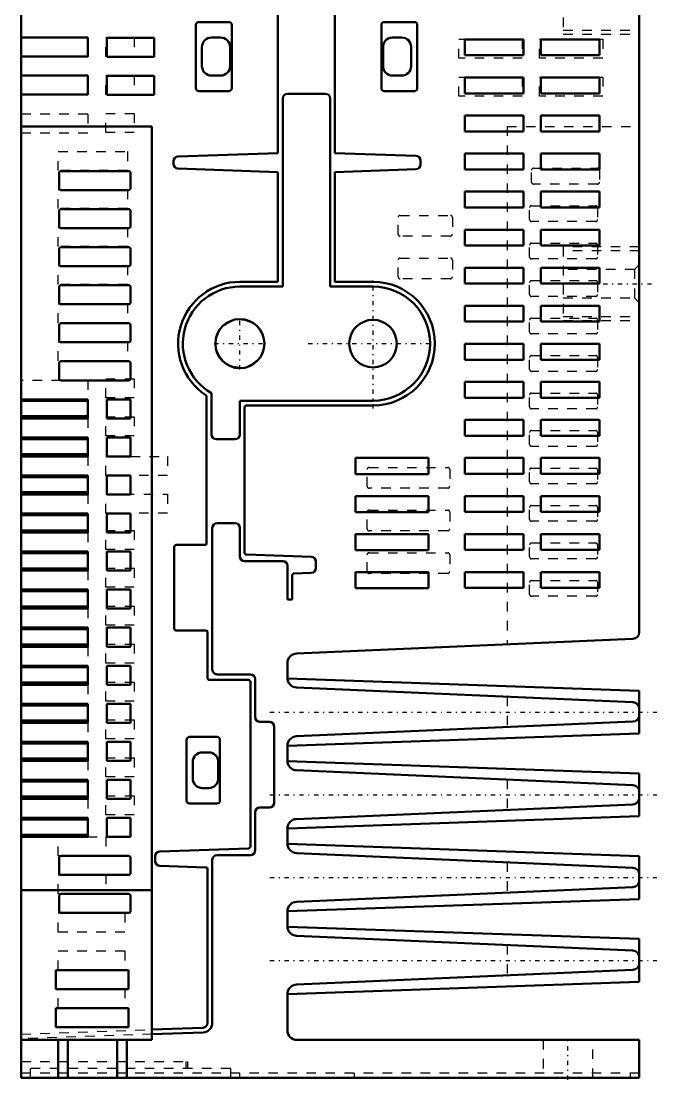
# Model space of a CAD drawing. Header units: millimetres. Extents: x 0 to 285, y 0 to 394.
# Drawn here: x 3.9 to 70.7, y 0 to 111.3 of the extents above; entities that cross this region are included whole.
import ezdxf

# ---------------------------------------------------------------- set-up
doc = ezdxf.new("R2010")
doc.units = ezdxf.units.MM
doc.linetypes.add('Center', pattern=[1.5, 0.45, -0.5, 0.05, -0.5])
doc.linetypes.add('Dashed', pattern=[2, 1, -1])
for name, color, linetype, lineweight in [('AM_4', 7, 'Continuous', 50), ('AM_6', 2, 'Continuous', 35), ('AM_7', 7, 'Center', 25), ('AM_9', 6, 'Dashed', 25)]:
    doc.layers.add(name, color=color, linetype=linetype, lineweight=lineweight)

# ---------------------------------------------------------------- blocks, each defined once
blk = doc.blocks.new('2_MCDLN35SF_5_in_MCDLN35SF_1100')
at = {"layer": 'AM_4'}
for p, q in [((3.87, 0.2), (3.87, 153.5)), ((68.87, 145.3), (68.87, 47.06)), ((30.87, 97.44), (30.87, 120.1)), ((36.87, 120.1), (36.87, 97.44)), ((22.24, 110.91), (22.24, 104.25)), ((25.71, 111.21), (22.54, 111.21)), ((26.01, 104.25), (26.01, 110.91)), ((41.75, 110.91), (41.75, 104.25)), ((45.22, 111.21), (42.05, 111.21)), ((45.52, 104.25), (45.52, 110.91)), ((10.87, 109.57), (3.87, 109.57)), ((10.87, 109.57), (10.87, 107.57)), ((12.87, 107.54), (12.87, 109.54)), ((12.87, 109.54), (17.87, 109.54)), ((17.87, 109.54), (17.87, 107.54)), ((24.84, 109.58), (23.88, 109.58)), ((43.88, 109.58), (42.92, 109.58)), ((50.53, 109.38), (50.53, 107.71)), ((56.7, 109.38), (50.53, 109.38)), ((56.7, 107.71), (56.7, 109.38)), ((58.53, 109.38), (58.53, 107.71)), ((64.7, 109.38), (58.53, 109.38)), ((64.7, 107.71), (64.7, 109.38)), ((22.88, 108.58), (22.88, 106.58)), ((25.84, 106.58), (25.84, 108.58)), ((41.92, 108.58), (41.92, 106.58)), ((44.88, 106.58), (44.88, 108.58)), ((10.87, 107.57), (3.87, 107.57)), ((17.87, 107.54), (12.87, 107.54)), ((50.53, 107.71), (56.7, 107.71)), ((58.53, 107.71), (64.7, 107.71)), ((10.87, 105.58), (3.87, 105.58)), ((10.87, 105.58), (10.87, 103.58)), ((12.87, 103.54), (12.87, 105.54)), ((12.87, 105.54), (17.87, 105.54)), ((17.87, 105.54), (17.87, 103.54)), ((23.88, 105.58), (24.84, 105.58)), ((42.92, 105.58), (43.88, 105.58)), ((50.53, 105.38), (50.53, 103.71)), ((56.7, 105.38), (50.53, 105.38)), ((56.7, 103.71), (56.7, 105.38)), ((58.53, 105.38), (58.53, 103.71)), ((64.7, 105.38), (58.53, 105.38)), ((64.7, 103.71), (64.7, 105.38)), ((10.87, 103.58), (3.87, 103.58)), ((17.87, 103.54), (12.87, 103.54)), ((22.54, 103.95), (25.71, 103.95)), ((31.87, 103.67), (35.87, 103.67)), ((42.05, 103.95), (45.22, 103.95)), ((50.53, 103.71), (56.7, 103.71)), ((58.53, 103.71), (64.7, 103.71)), ((31.37, 83.4), (31.37, 103.17)), ((36.37, 103.17), (36.37, 83.4)), ((50.53, 101.38), (50.53, 99.71)), ((56.7, 101.38), (50.53, 101.38)), ((56.7, 99.71), (56.7, 101.38)), ((58.53, 101.38), (58.53, 99.71)), ((64.7, 101.38), (58.53, 101.38)), ((64.7, 99.71), (64.7, 101.38)), ((17.61, 100.24), (3.87, 100.24)), ((17.61, 100.24), (17.61, 4.2)), ((50.53, 99.71), (56.7, 99.71)), ((58.53, 99.71), (64.7, 99.71)), ((20.35, 97.07), (30.87, 97.44)), ((36.87, 97.44), (45.38, 97.14)), ((50.53, 97.38), (50.53, 95.71)), ((56.7, 97.38), (50.53, 97.38)), ((56.7, 95.71), (56.7, 97.38)), ((58.53, 97.38), (58.53, 95.71)), ((64.7, 97.38), (58.53, 97.38)), ((64.7, 95.71), (64.7, 97.38)), ((19.87, 96.31), (19.87, 96.57)), ((30.87, 95.44), (20.35, 95.81)), ((45.38, 95.74), (36.87, 95.44)), ((45.87, 96.64), (45.87, 96.24)), ((7.87, 93.74), (7.87, 95.34)), ((8.07, 95.54), (15.17, 95.54)), ((15.37, 95.34), (15.37, 93.74)), ((30.87, 83.9), (30.87, 95.44)), ((36.87, 95.44), (36.87, 83.9)), ((50.53, 95.71), (56.7, 95.71)), ((58.53, 95.71), (64.7, 95.71)), ((15.17, 93.54), (8.07, 93.54)), ((50.53, 93.38), (50.53, 91.71)), ((56.7, 93.38), (50.53, 93.38)), ((56.7, 91.71), (56.7, 93.38)), ((58.53, 93.38), (58.53, 91.71)), ((64.7, 93.38), (58.53, 93.38)), ((64.7, 91.71), (64.7, 93.38)), ((7.87, 89.74), (7.87, 91.34)), ((8.07, 91.54), (15.17, 91.54)), ((15.37, 91.34), (15.37, 89.74)), ((50.53, 91.71), (56.7, 91.71)), ((58.53, 91.71), (64.7, 91.71)), ((15.17, 89.54), (8.07, 89.54)), ((50.53, 89.38), (50.53, 87.71)), ((56.7, 89.38), (50.53, 89.38)), ((56.7, 87.71), (56.7, 89.38)), ((58.53, 89.38), (58.53, 87.71)), ((64.7, 89.38), (58.53, 89.38)), ((64.7, 87.71), (64.7, 89.38)), ((7.87, 85.74), (7.87, 87.34)), ((8.07, 87.54), (15.17, 87.54)), ((15.37, 87.34), (15.37, 85.74)), ((50.53, 87.71), (56.7, 87.71)), ((58.53, 87.71), (64.7, 87.71)), ((15.17, 85.54), (8.07, 85.54)), ((50.53, 85.38), (50.53, 83.71)), ((56.7, 85.38), (50.53, 85.38)), ((56.7, 83.71), (56.7, 85.38)), ((58.53, 85.38), (58.53, 83.71)), ((64.7, 85.38), (58.53, 85.38)), ((64.7, 83.71), (64.7, 85.38)), ((8.07, 83.54), (15.17, 83.54)), ((26.87, 83.9), (30.87, 83.9)), ((36.87, 83.9), (40.87, 83.9)), ((50.53, 83.71), (56.7, 83.71)), ((58.53, 83.71), (64.7, 83.71)), ((7.87, 81.74), (7.87, 83.34)), ((15.37, 83.34), (15.37, 81.74)), ((26.87, 83.4), (31.37, 83.4)), ((36.37, 83.4), (40.87, 83.4)), ((15.17, 81.54), (8.07, 81.54)), ((50.53, 81.38), (50.53, 79.71)), ((56.7, 81.38), (50.53, 81.38)), ((56.7, 79.71), (56.7, 81.38)), ((58.53, 81.38), (58.53, 79.71)), ((64.7, 81.38), (58.53, 81.38)), ((64.7, 79.71), (64.7, 81.38)), ((7.87, 77.74), (7.87, 79.34)), ((8.07, 79.54), (15.17, 79.54)), ((15.37, 79.34), (15.37, 77.74)), ((50.53, 79.71), (56.7, 79.71)), ((58.53, 79.71), (64.7, 79.71)), ((15.17, 77.54), (8.07, 77.54)), ((50.53, 77.38), (50.53, 75.71)), ((56.7, 77.38), (50.53, 77.38)), ((56.7, 75.71), (56.7, 77.38)), ((58.53, 77.38), (58.53, 75.71)), ((64.7, 77.38), (58.53, 77.38)), ((64.7, 75.71), (64.7, 77.38)), ((50.53, 75.71), (56.7, 75.71)), ((58.53, 75.71), (64.7, 75.71)), ((7.87, 73.74), (7.87, 75.34)), ((8.07, 75.54), (15.17, 75.54)), ((15.37, 75.34), (15.37, 73.74)), ((15.17, 73.54), (8.07, 73.54)), ((50.53, 73.38), (50.53, 71.71)), ((56.7, 73.38), (50.53, 73.38)), ((56.7, 71.71), (56.7, 73.38)), ((58.53, 73.38), (58.53, 71.71)), ((64.7, 73.38), (58.53, 73.38)), ((64.7, 71.71), (64.7, 73.38)), ((3.87, 71.54), (10.87, 71.54)), ((10.87, 71.37), (3.87, 71.37)), ((10.87, 69.54), (10.87, 71.54)), ((12.87, 69.54), (12.87, 71.54)), ((12.87, 71.54), (15.37, 71.54)), ((15.37, 71.54), (15.37, 69.54)), ((23.37, 56.44), (23.37, 71.81)), ((23.87, 67.86), (23.87, 72.2)), ((26.87, 71.4), (26.87, 67.86)), ((40.87, 71.4), (26.87, 71.4)), ((50.53, 71.71), (56.7, 71.71)), ((58.53, 71.71), (64.7, 71.71)), ((27.37, 70.7), (27.37, 55.42)), ((40.87, 70.9), (27.57, 70.9)), ((10.87, 69.77), (3.87, 69.77)), ((10.87, 69.54), (3.87, 69.54)), ((15.37, 69.54), (12.87, 69.54)), ((50.53, 69.38), (50.53, 67.71)), ((56.7, 69.38), (50.53, 69.38)), ((56.7, 67.71), (56.7, 69.38)), ((58.53, 69.38), (58.53, 67.71)), ((64.7, 69.38), (58.53, 69.38)), ((64.7, 67.71), (64.7, 69.38)), ((3.87, 67.54), (10.87, 67.54)), ((10.87, 67.37), (3.87, 67.37)), ((10.87, 65.54), (10.87, 67.54)), ((12.87, 65.54), (12.87, 67.54)), ((12.87, 67.54), (15.37, 67.54)), ((15.37, 67.54), (15.37, 65.54)), ((26.37, 67.36), (24.37, 67.36)), ((50.53, 67.71), (56.7, 67.71)), ((58.53, 67.71), (64.7, 67.71)), ((10.87, 65.77), (3.87, 65.77)), ((10.87, 65.54), (3.87, 65.54)), ((15.37, 65.54), (12.87, 65.54)), ((39.02, 65.38), (39.02, 63.69)), ((46.71, 65.38), (39.02, 65.38)), ((46.71, 63.69), (46.71, 65.38)), ((50.53, 65.38), (50.53, 63.71)), ((56.7, 65.38), (50.53, 65.38)), ((56.7, 63.71), (56.7, 65.38)), ((58.53, 65.38), (58.53, 63.71)), ((64.7, 65.38), (58.53, 65.38)), ((64.7, 63.71), (64.7, 65.38)), ((3.87, 63.54), (10.87, 63.54)), ((10.87, 61.54), (10.87, 63.54)), ((12.87, 61.54), (12.87, 63.54)), ((12.87, 63.54), (15.37, 63.54)), ((15.37, 63.54), (15.37, 61.54)), ((39.02, 63.69), (46.71, 63.69)), ((50.53, 63.71), (56.7, 63.71)), ((58.53, 63.71), (64.7, 63.71)), ((10.87, 63.37), (3.87, 63.37)), ((10.87, 61.77), (3.87, 61.77)), ((10.87, 61.54), (3.87, 61.54)), ((15.37, 61.54), (12.87, 61.54)), ((39.02, 61.38), (39.02, 59.69)), ((46.71, 61.38), (39.02, 61.38)), ((46.71, 59.69), (46.71, 61.38)), ((50.53, 61.38), (50.53, 59.71)), ((56.7, 61.38), (50.53, 61.38)), ((56.7, 59.71), (56.7, 61.38)), ((58.53, 61.38), (58.53, 59.71)), ((64.7, 61.38), (58.53, 61.38)), ((64.7, 59.71), (64.7, 61.38)), ((3.87, 59.54), (10.87, 59.54)), ((10.87, 59.37), (3.87, 59.37)), ((10.87, 57.54), (10.87, 59.54)), ((12.87, 57.54), (12.87, 59.54)), ((12.87, 59.54), (15.37, 59.54)), ((15.37, 59.54), (15.37, 57.54)), ((39.02, 59.69), (46.71, 59.69)), ((50.53, 59.71), (56.7, 59.71)), ((58.53, 59.71), (64.7, 59.71)), ((23.97, 58.03), (23.97, 43.13)), ((26.37, 58.53), (24.47, 58.53)), ((26.87, 55.03), (26.87, 58.03)), ((10.87, 57.77), (3.87, 57.77)), ((10.87, 57.54), (3.87, 57.54)), ((15.37, 57.54), (12.87, 57.54)), ((39.02, 57.38), (39.02, 55.69)), ((46.71, 57.38), (39.02, 57.38)), ((46.71, 55.69), (46.71, 57.38)), ((50.53, 57.38), (50.53, 55.71)), ((56.7, 57.38), (50.53, 57.38)), ((56.7, 55.71), (56.7, 57.38)), ((58.53, 57.38), (58.53, 55.71)), ((64.7, 57.38), (58.53, 57.38)), ((64.7, 55.71), (64.7, 57.38)), ((19.97, 47.44), (19.97, 56.04)), ((20.17, 56.24), (23.17, 56.24)), ((39.02, 55.69), (46.71, 55.69)), ((50.53, 55.71), (56.7, 55.71)), ((58.53, 55.71), (64.7, 55.71)), ((3.87, 55.54), (10.87, 55.54)), ((10.87, 55.37), (3.87, 55.37)), ((10.87, 53.54), (10.87, 55.54)), ((12.87, 53.54), (12.87, 55.54)), ((12.87, 55.54), (15.37, 55.54)), ((15.37, 55.54), (15.37, 53.54)), ((27.56, 55.22), (34.38, 54.98)), ((10.87, 53.77), (3.87, 53.77)), ((10.87, 53.54), (3.87, 53.54)), ((15.37, 53.54), (12.87, 53.54)), ((31.37, 54.53), (27.37, 54.53)), ((31.87, 50.5), (31.87, 54.03)), ((34.87, 54.49), (34.87, 53.8)), ((32.37, 53.04), (32.37, 50.5)), ((34.38, 53.3), (32.56, 53.24)), ((39.02, 53.38), (39.02, 51.69)), ((46.71, 53.38), (39.02, 53.38)), ((46.71, 51.69), (46.71, 53.38)), ((50.53, 53.38), (50.53, 51.71)), ((56.7, 53.38), (50.53, 53.38)), ((56.7, 51.71), (56.7, 53.38)), ((58.53, 53.38), (58.53, 51.71)), ((64.7, 53.38), (58.53, 53.38)), ((64.7, 51.71), (64.7, 53.38)), ((3.87, 51.54), (10.87, 51.54)), ((10.87, 51.37), (3.87, 51.37)), ((10.87, 49.54), (10.87, 51.54)), ((12.87, 49.54), (12.87, 51.54)), ((12.87, 51.54), (15.37, 51.54)), ((15.37, 51.54), (15.37, 49.54)), ((39.02, 51.69), (46.71, 51.69)), ((50.53, 51.71), (56.7, 51.71)), ((58.53, 51.71), (64.7, 51.71)), ((32.37, 50.5), (31.87, 50.5)), ((10.87, 49.77), (3.87, 49.77)), ((10.87, 49.54), (3.87, 49.54)), ((15.37, 49.54), (12.87, 49.54)), ((3.87, 47.54), (10.87, 47.54)), ((10.87, 47.37), (3.87, 47.37)), ((10.87, 45.54), (10.87, 47.54)), ((12.87, 45.54), (12.87, 47.54)), ((12.87, 47.54), (15.37, 47.54)), ((15.37, 47.54), (15.37, 45.54)), ((23.27, 47.24), (20.17, 47.24)), ((23.47, 42.24), (23.47, 47.04)), ((10.87, 45.77), (3.87, 45.77)), ((32.82, 44.82), (68.2, 46.36)), ((10.87, 45.54), (3.87, 45.54)), ((15.37, 45.54), (12.87, 45.54)), ((3.87, 43.54), (10.87, 43.54)), ((10.87, 41.54), (10.87, 43.54)), ((12.87, 41.54), (12.87, 43.54)), ((12.87, 43.54), (15.37, 43.54)), ((15.37, 43.54), (15.37, 41.54)), ((31.87, 42.24), (31.87, 43.82)), ((10.87, 43.37), (3.87, 43.37)), ((24.47, 42.63), (27.97, 42.63)), ((10.87, 41.77), (3.87, 41.77)), ((10.87, 41.54), (3.87, 41.54)), ((15.37, 41.54), (12.87, 41.54)), ((27.77, 42.04), (23.67, 42.04)), ((27.97, 24.53), (27.97, 41.84)), ((28.47, 42.13), (28.47, 38.13)), ((68.87, 40.91), (31.87, 42.2)), ((68.2, 39.69), (32.82, 41.24)), ((68.87, 40.91), (68.87, 36.41)), ((3.87, 39.54), (10.87, 39.54)), ((10.87, 39.37), (3.87, 39.37)), ((10.87, 37.54), (10.87, 39.54)), ((12.87, 37.54), (12.87, 39.54)), ((12.87, 39.54), (15.37, 39.54)), ((15.37, 39.54), (15.37, 37.54)), ((10.87, 37.77), (3.87, 37.77)), ((10.87, 37.54), (3.87, 37.54)), ((15.37, 37.54), (12.87, 37.54)), ((28.97, 37.63), (29.97, 37.63)), ((30.47, 37.13), (30.47, 29.13)), ((32.82, 36.12), (68.2, 37.66)), ((21.27, 35.75), (21.27, 29.35)), ((24.47, 36.05), (21.57, 36.05)), ((24.77, 29.35), (24.77, 35.75)), ((31.87, 35.12), (68.87, 36.41)), ((3.87, 35.54), (10.87, 35.54)), ((10.87, 35.37), (3.87, 35.37)), ((10.87, 33.54), (10.87, 35.54)), ((12.87, 33.54), (12.87, 35.54)), ((12.87, 35.54), (15.37, 35.54)), ((15.37, 35.54), (15.37, 33.54)), ((31.87, 33.54), (31.87, 35.12)), ((10.87, 33.77), (3.87, 33.77)), ((10.87, 33.54), (3.87, 33.54)), ((15.37, 33.54), (12.87, 33.54)), ((21.91, 33.42), (21.91, 31.68)), ((23.6, 34.42), (22.91, 34.42)), ((24.6, 31.68), (24.6, 33.42)), ((68.87, 32.21), (31.87, 33.5)), ((68.2, 30.99), (32.82, 32.54)), ((3.87, 31.54), (10.87, 31.54)), ((10.87, 31.37), (3.87, 31.37)), ((10.87, 29.54), (10.87, 31.54)), ((12.87, 29.54), (12.87, 31.54)), ((12.87, 31.54), (15.37, 31.54)), ((15.37, 31.54), (15.37, 29.54)), ((68.87, 32.21), (68.87, 27.71)), ((22.91, 30.68), (23.6, 30.68)), ((10.87, 29.77), (3.87, 29.77)), ((10.87, 29.54), (3.87, 29.54)), ((15.37, 29.54), (12.87, 29.54)), ((21.57, 29.05), (24.47, 29.05)), ((32.82, 27.42), (68.2, 28.96)), ((28.47, 28.13), (28.47, 24.13)), ((29.97, 28.63), (28.97, 28.63)), ((3.87, 27.54), (10.87, 27.54)), ((10.87, 27.37), (3.87, 27.37)), ((10.87, 25.54), (10.87, 27.54)), ((12.87, 25.54), (12.87, 27.54)), ((12.87, 27.54), (15.37, 27.54)), ((15.37, 27.54), (15.37, 25.54)), ((31.87, 26.42), (68.87, 27.71)), ((10.87, 25.77), (3.87, 25.77)), ((31.87, 24.84), (31.87, 26.42)), ((10.87, 25.54), (3.87, 25.54)), ((15.37, 25.54), (12.87, 25.54)), ((68.87, 23.51), (31.87, 24.8)), ((8.07, 23.54), (15.17, 23.54)), ((17.97, 23), (17.97, 23.5)), ((18.45, 24), (27.77, 24.33)), ((27.97, 23.63), (24.47, 23.63)), ((68.2, 22.29), (32.82, 23.84)), ((68.87, 23.51), (68.87, 19.01)), ((7.87, 21.74), (7.87, 23.34)), ((15.37, 23.34), (15.37, 21.74)), ((23.27, 22.34), (18.45, 22.51)), ((23.97, 23.13), (23.97, 5.98)), ((15.17, 21.54), (8.07, 21.54)), ((23.47, 5.98), (23.47, 22.14)), ((32.82, 18.72), (68.2, 20.26)), ((17.61, 19.95), (3.87, 19.95)), ((7.87, 17.74), (7.87, 19.34)), ((8.07, 19.54), (15.17, 19.54)), ((15.37, 19.34), (15.37, 17.74)), ((31.87, 17.72), (68.87, 19.01)), ((15.17, 17.54), (8.07, 17.54)), ((31.87, 16.14), (31.87, 17.72)), ((68.87, 14.81), (31.87, 16.1)), ((68.2, 13.59), (32.82, 15.14)), ((68.87, 14.81), (68.87, 10.31)), ((7.51, 9.54), (7.51, 11.54)), ((7.51, 11.54), (15.17, 11.54)), ((15.17, 11.54), (15.17, 9.54)), ((32.82, 10.02), (68.2, 11.56)), ((31.87, 9.02), (68.87, 10.31)), ((15.17, 9.54), (7.51, 9.54)), ((31.87, 5.2), (31.87, 9.02)), ((7.51, 5.54), (7.51, 7.54)), ((7.51, 7.54), (15.17, 7.54)), ((15.17, 7.54), (15.17, 5.54)), ((15.17, 5.54), (7.51, 5.54)), ((17.61, 5.29), (22.98, 5.48)), ((23, 4.98), (17.61, 4.79)), ((17.61, 4.2), (3.87, 4.2)), ((7.77, 4.2), (7.77, 0.2)), ((8.77, 4.2), (8.77, 0.2)), ((13.97, 4.2), (13.97, 0.2)), ((14.97, 4.2), (14.97, 0.2)), ((68.87, 4.2), (32.87, 4.2)), ((68.87, 4.2), (68.87, 0.2)), ((68.87, 0.2), (3.87, 0.2))]:
    blk.add_line(p, q, dxfattribs=at)
for points in [[(7.87, 95.34), (7.87, 95.36), (7.87, 95.37), (7.87, 95.39), (7.88, 95.41), (7.88, 95.42), (7.89, 95.44), (7.9, 95.45), (7.91, 95.47), (7.92, 95.48), (7.94, 95.49), (7.95, 95.5), (7.97, 95.51), (7.98, 95.52), (8, 95.53), (8.01, 95.53), (8.03, 95.54), (8.05, 95.54), (8.07, 95.54)], [(15.17, 95.54), (15.18, 95.54), (15.2, 95.54), (15.22, 95.53), (15.23, 95.53), (15.25, 95.52), (15.27, 95.51), (15.28, 95.5), (15.29, 95.49), (15.31, 95.48), (15.32, 95.47), (15.33, 95.45), (15.34, 95.44), (15.35, 95.42), (15.35, 95.41), (15.36, 95.39), (15.36, 95.37), (15.37, 95.36), (15.37, 95.34)], [(8.07, 93.54), (8.05, 93.54), (8.03, 93.54), (8.01, 93.55), (8, 93.55), (7.98, 93.56), (7.97, 93.57), (7.95, 93.58), (7.94, 93.59), (7.92, 93.6), (7.91, 93.61), (7.9, 93.63), (7.89, 93.64), (7.88, 93.66), (7.88, 93.67), (7.87, 93.69), (7.87, 93.71), (7.87, 93.72), (7.87, 93.74)], [(15.37, 93.74), (15.37, 93.72), (15.36, 93.71), (15.36, 93.69), (15.35, 93.67), (15.35, 93.66), (15.34, 93.64), (15.33, 93.63), (15.32, 93.61), (15.31, 93.6), (15.29, 93.59), (15.28, 93.58), (15.27, 93.57), (15.25, 93.56), (15.23, 93.55), (15.22, 93.55), (15.2, 93.54), (15.18, 93.54), (15.17, 93.54)], [(7.87, 91.34), (7.87, 91.36), (7.87, 91.37), (7.87, 91.39), (7.88, 91.41), (7.88, 91.42), (7.89, 91.44), (7.9, 91.45), (7.91, 91.47), (7.92, 91.48), (7.94, 91.49), (7.95, 91.5), (7.97, 91.51), (7.98, 91.52), (8, 91.53), (8.01, 91.53), (8.03, 91.54), (8.05, 91.54), (8.07, 91.54)], [(15.17, 91.54), (15.18, 91.54), (15.2, 91.54), (15.22, 91.53), (15.23, 91.53), (15.25, 91.52), (15.27, 91.51), (15.28, 91.5), (15.29, 91.49), (15.31, 91.48), (15.32, 91.47), (15.33, 91.45), (15.34, 91.44), (15.35, 91.42), (15.35, 91.41), (15.36, 91.39), (15.36, 91.37), (15.37, 91.36), (15.37, 91.34)], [(8.07, 89.54), (8.05, 89.54), (8.03, 89.54), (8.01, 89.55), (8, 89.55), (7.98, 89.56), (7.97, 89.57), (7.95, 89.58), (7.94, 89.59), (7.92, 89.6), (7.91, 89.61), (7.9, 89.63), (7.89, 89.64), (7.88, 89.66), (7.88, 89.67), (7.87, 89.69), (7.87, 89.71), (7.87, 89.72), (7.87, 89.74)], [(15.37, 89.74), (15.37, 89.72), (15.36, 89.71), (15.36, 89.69), (15.35, 89.67), (15.35, 89.66), (15.34, 89.64), (15.33, 89.63), (15.32, 89.61), (15.31, 89.6), (15.29, 89.59), (15.28, 89.58), (15.27, 89.57), (15.25, 89.56), (15.23, 89.55), (15.22, 89.55), (15.2, 89.54), (15.18, 89.54), (15.17, 89.54)], [(7.87, 87.34), (7.87, 87.36), (7.87, 87.37), (7.87, 87.39), (7.88, 87.41), (7.88, 87.42), (7.89, 87.44), (7.9, 87.45), (7.91, 87.47), (7.92, 87.48), (7.94, 87.49), (7.95, 87.5), (7.97, 87.51), (7.98, 87.52), (8, 87.53), (8.01, 87.53), (8.03, 87.54), (8.05, 87.54), (8.07, 87.54)], [(15.17, 87.54), (15.18, 87.54), (15.2, 87.54), (15.22, 87.53), (15.23, 87.53), (15.25, 87.52), (15.27, 87.51), (15.28, 87.5), (15.29, 87.49), (15.31, 87.48), (15.32, 87.47), (15.33, 87.45), (15.34, 87.44), (15.35, 87.42), (15.35, 87.41), (15.36, 87.39), (15.36, 87.37), (15.37, 87.36), (15.37, 87.34)], [(8.07, 85.54), (8.05, 85.54), (8.03, 85.54), (8.01, 85.55), (8, 85.55), (7.98, 85.56), (7.97, 85.57), (7.95, 85.58), (7.94, 85.59), (7.92, 85.6), (7.91, 85.61), (7.9, 85.63), (7.89, 85.64), (7.88, 85.66), (7.88, 85.67), (7.87, 85.69), (7.87, 85.71), (7.87, 85.72), (7.87, 85.74)], [(15.37, 85.74), (15.37, 85.72), (15.36, 85.71), (15.36, 85.69), (15.35, 85.67), (15.35, 85.66), (15.34, 85.64), (15.33, 85.63), (15.32, 85.61), (15.31, 85.6), (15.29, 85.59), (15.28, 85.58), (15.27, 85.57), (15.25, 85.56), (15.23, 85.55), (15.22, 85.55), (15.2, 85.54), (15.18, 85.54), (15.17, 85.54)], [(7.87, 83.34), (7.87, 83.36), (7.87, 83.37), (7.87, 83.39), (7.88, 83.41), (7.88, 83.42), (7.89, 83.44), (7.9, 83.45), (7.91, 83.47), (7.92, 83.48), (7.94, 83.49), (7.95, 83.5), (7.97, 83.51), (7.98, 83.52), (8, 83.53), (8.01, 83.53), (8.03, 83.54), (8.05, 83.54), (8.07, 83.54)], [(15.17, 83.54), (15.18, 83.54), (15.2, 83.54), (15.22, 83.53), (15.23, 83.53), (15.25, 83.52), (15.27, 83.51), (15.28, 83.5), (15.29, 83.49), (15.31, 83.48), (15.32, 83.47), (15.33, 83.45), (15.34, 83.44), (15.35, 83.42), (15.35, 83.41), (15.36, 83.39), (15.36, 83.37), (15.37, 83.36), (15.37, 83.34)], [(8.07, 81.54), (8.05, 81.54), (8.03, 81.54), (8.01, 81.55), (8, 81.55), (7.98, 81.56), (7.97, 81.57), (7.95, 81.58), (7.94, 81.59), (7.92, 81.6), (7.91, 81.61), (7.9, 81.63), (7.89, 81.64), (7.88, 81.66), (7.88, 81.67), (7.87, 81.69), (7.87, 81.71), (7.87, 81.72), (7.87, 81.74)], [(15.37, 81.74), (15.37, 81.72), (15.36, 81.71), (15.36, 81.69), (15.35, 81.67), (15.35, 81.66), (15.34, 81.64), (15.33, 81.63), (15.32, 81.61), (15.31, 81.6), (15.29, 81.59), (15.28, 81.58), (15.27, 81.57), (15.25, 81.56), (15.23, 81.55), (15.22, 81.55), (15.2, 81.54), (15.18, 81.54), (15.17, 81.54)], [(7.87, 79.34), (7.87, 79.36), (7.87, 79.37), (7.87, 79.39), (7.88, 79.41), (7.88, 79.42), (7.89, 79.44), (7.9, 79.45), (7.91, 79.47), (7.92, 79.48), (7.94, 79.49), (7.95, 79.5), (7.97, 79.51), (7.98, 79.52), (8, 79.53), (8.01, 79.53), (8.03, 79.54), (8.05, 79.54), (8.07, 79.54)], [(15.17, 79.54), (15.18, 79.54), (15.2, 79.54), (15.22, 79.53), (15.23, 79.53), (15.25, 79.52), (15.27, 79.51), (15.28, 79.5), (15.29, 79.49), (15.31, 79.48), (15.32, 79.47), (15.33, 79.45), (15.34, 79.44), (15.35, 79.42), (15.35, 79.41), (15.36, 79.39), (15.36, 79.37), (15.37, 79.36), (15.37, 79.34)], [(8.07, 77.54), (8.05, 77.54), (8.03, 77.54), (8.01, 77.55), (8, 77.55), (7.98, 77.56), (7.97, 77.57), (7.95, 77.58), (7.94, 77.59), (7.92, 77.6), (7.91, 77.61), (7.9, 77.63), (7.89, 77.64), (7.88, 77.66), (7.88, 77.67), (7.87, 77.69), (7.87, 77.71), (7.87, 77.72), (7.87, 77.74)], [(15.37, 77.74), (15.37, 77.72), (15.36, 77.71), (15.36, 77.69), (15.35, 77.67), (15.35, 77.66), (15.34, 77.64), (15.33, 77.63), (15.32, 77.61), (15.31, 77.6), (15.29, 77.59), (15.28, 77.58), (15.27, 77.57), (15.25, 77.56), (15.23, 77.55), (15.22, 77.55), (15.2, 77.54), (15.18, 77.54), (15.17, 77.54)], [(7.87, 75.34), (7.87, 75.36), (7.87, 75.37), (7.87, 75.39), (7.88, 75.41), (7.88, 75.42), (7.89, 75.44), (7.9, 75.45), (7.91, 75.47), (7.92, 75.48), (7.94, 75.49), (7.95, 75.5), (7.97, 75.51), (7.98, 75.52), (8, 75.53), (8.01, 75.53), (8.03, 75.54), (8.05, 75.54), (8.07, 75.54)], [(15.17, 75.54), (15.18, 75.54), (15.2, 75.54), (15.22, 75.53), (15.23, 75.53), (15.25, 75.52), (15.27, 75.51), (15.28, 75.5), (15.29, 75.49), (15.31, 75.48), (15.32, 75.47), (15.33, 75.45), (15.34, 75.44), (15.35, 75.42), (15.35, 75.41), (15.36, 75.39), (15.36, 75.37), (15.37, 75.36), (15.37, 75.34)], [(8.07, 73.54), (8.05, 73.54), (8.03, 73.54), (8.01, 73.55), (8, 73.55), (7.98, 73.56), (7.97, 73.57), (7.95, 73.58), (7.94, 73.59), (7.92, 73.6), (7.91, 73.61), (7.9, 73.63), (7.89, 73.64), (7.88, 73.66), (7.88, 73.67), (7.87, 73.69), (7.87, 73.71), (7.87, 73.72), (7.87, 73.74)], [(15.37, 73.74), (15.37, 73.72), (15.36, 73.71), (15.36, 73.69), (15.35, 73.67), (15.35, 73.66), (15.34, 73.64), (15.33, 73.63), (15.32, 73.61), (15.31, 73.6), (15.29, 73.59), (15.28, 73.58), (15.27, 73.57), (15.25, 73.56), (15.23, 73.55), (15.22, 73.55), (15.2, 73.54), (15.18, 73.54), (15.17, 73.54)], [(7.87, 23.34), (7.87, 23.36), (7.87, 23.37), (7.87, 23.39), (7.88, 23.41), (7.88, 23.42), (7.89, 23.44), (7.9, 23.45), (7.91, 23.47), (7.92, 23.48), (7.94, 23.49), (7.95, 23.5), (7.97, 23.51), (7.98, 23.52), (8, 23.53), (8.01, 23.53), (8.03, 23.54), (8.05, 23.54), (8.07, 23.54)], [(15.17, 23.54), (15.18, 23.54), (15.2, 23.54), (15.22, 23.53), (15.23, 23.53), (15.25, 23.52), (15.27, 23.51), (15.28, 23.5), (15.29, 23.49), (15.31, 23.48), (15.32, 23.47), (15.33, 23.45), (15.34, 23.44), (15.35, 23.42), (15.35, 23.41), (15.36, 23.39), (15.36, 23.37), (15.37, 23.36), (15.37, 23.34)], [(8.07, 21.54), (8.05, 21.54), (8.03, 21.54), (8.01, 21.55), (8, 21.55), (7.98, 21.56), (7.97, 21.57), (7.95, 21.58), (7.94, 21.59), (7.92, 21.6), (7.91, 21.61), (7.9, 21.63), (7.89, 21.64), (7.88, 21.66), (7.88, 21.67), (7.87, 21.69), (7.87, 21.71), (7.87, 21.72), (7.87, 21.74)], [(15.37, 21.74), (15.37, 21.72), (15.36, 21.71), (15.36, 21.69), (15.35, 21.67), (15.35, 21.66), (15.34, 21.64), (15.33, 21.63), (15.32, 21.61), (15.31, 21.6), (15.29, 21.59), (15.28, 21.58), (15.27, 21.57), (15.25, 21.56), (15.23, 21.55), (15.22, 21.55), (15.2, 21.54), (15.18, 21.54), (15.17, 21.54)]]:
    blk.add_lwpolyline(points, dxfattribs=at)
for centre, radius in [((26.87, 77.4), 2.58), ((40.87, 77.4), 2.5)]:
    blk.add_circle(centre, radius, dxfattribs=at)
for centre, radius, start, end in [((22.54, 110.91), 0.3, 90, 180), ((25.71, 110.91), 0.3, 0, 90), ((42.05, 110.91), 0.3, 90, 180), ((45.22, 110.91), 0.3, 0, 90), ((23.88, 108.58), 1, 90, 180), ((24.84, 108.58), 1, 0, 90), ((42.92, 108.58), 1, 90, 180), ((43.88, 108.58), 1, 0, 90), ((23.88, 106.58), 1, 180, 270), ((24.84, 106.58), 1, 270, 0), ((42.92, 106.58), 1, 180, 270), ((43.88, 106.58), 1, 270, 0), ((22.54, 104.25), 0.3, 180, 270), ((25.71, 104.25), 0.3, 270, 0), ((31.87, 103.17), 0.5, 90, 180), ((35.87, 103.17), 0.5, 0, 90), ((42.05, 104.25), 0.3, 180, 270), ((45.22, 104.25), 0.3, 270, 0), ((20.37, 96.57), 0.5, 92, 180), ((45.37, 96.64), 0.5, 0, 88), ((20.37, 96.31), 0.5, 180, 268), ((45.37, 96.24), 0.5, 272, 0), ((26.87, 77.4), 6.5, 90, 236.4793), ((40.87, 77.4), 6.5, 270, 90), ((26.87, 77.4), 6, 90, 240), ((40.87, 77.4), 6, 270, 90), ((23.17, 71.81), 0.2, 0, 56.4793), ((27.57, 70.7), 0.2, 90, 180), ((24.37, 67.86), 0.5, 180, 270), ((26.37, 67.86), 0.5, 270, 0), ((24.47, 58.03), 0.5, 90, 180), ((26.37, 58.03), 0.5, 0, 90), ((20.17, 56.04), 0.2, 90, 180), ((23.17, 56.44), 0.2, 270, 0), ((27.37, 55.03), 0.5, 180, 270), ((27.57, 55.42), 0.2, 180, 268), ((34.37, 54.49), 0.5, 0, 88), ((31.37, 54.03), 0.5, 0, 90), ((34.37, 53.8), 0.5, 272, 0), ((32.57, 53.04), 0.2, 92, 180), ((20.17, 47.44), 0.2, 180, 270), ((23.27, 47.04), 0.2, 0, 90), ((68.17, 47.06), 0.7, 272.5, 0), ((32.87, 43.82), 1, 92.5, 180), ((24.47, 43.13), 0.5, 180, 270), ((27.97, 42.13), 0.5, 0, 90), ((23.67, 42.24), 0.2, 180, 270), ((27.77, 41.84), 0.2, 0, 90), ((32.87, 42.24), 1, 180, 267.5), ((68.17, 38.99), 0.7, 0, 87.5), ((28.97, 38.13), 0.5, 180, 270), ((68.17, 38.36), 0.7, 272.5, 0), ((29.97, 37.13), 0.5, 0, 90), ((21.57, 35.75), 0.3, 90, 180), ((24.47, 35.75), 0.3, 0, 90), ((32.87, 35.12), 1, 92.5, 180), ((22.91, 33.42), 1, 90, 180), ((23.6, 33.42), 1, 0, 90), ((32.87, 33.54), 1, 180, 267.5), ((22.91, 31.68), 1, 180, 270), ((23.6, 31.68), 1, 270, 0), ((68.17, 30.29), 0.7, 0, 87.5), ((21.57, 29.35), 0.3, 180, 270), ((24.47, 29.35), 0.3, 270, 0), ((29.97, 29.13), 0.5, 270, 0), ((68.17, 29.66), 0.7, 272.5, 0), ((28.97, 28.13), 0.5, 90, 180), ((32.87, 26.42), 1, 92.5, 180), ((27.77, 24.53), 0.2, 270, 0.0001), ((32.87, 24.84), 1, 180, 267.5), ((18.47, 23.5), 0.5, 92, 180), ((24.47, 23.13), 0.5, 90, 180), ((27.97, 24.13), 0.5, 270, 0), ((18.47, 23), 0.5, 180, 268), ((23.27, 22.14), 0.2, 0, 88), ((68.17, 21.59), 0.7, 0, 87.5), ((68.17, 20.96), 0.7, 272.5, 0), ((8.07, 19.34), 0.2, 90, 180), ((15.17, 19.34), 0.2, 0.0001, 90), ((32.87, 17.72), 1, 92.5, 180), ((8.07, 17.74), 0.2, 180, 270), ((15.17, 17.74), 0.2, 270, 0), ((32.87, 16.14), 1, 180, 267.5), ((68.17, 12.89), 0.7, 0, 87.5), ((68.17, 12.26), 0.7, 272.5, 0), ((32.87, 9.02), 1, 92.5, 180), ((22.97, 5.98), 0.5, 272, 0), ((22.97, 5.98), 1, 272, 0), ((32.87, 5.2), 1, 180, 270)]:
    blk.add_arc(centre, radius, start, end, dxfattribs=at)
at = {"layer": 'AM_7'}
for p, q in [((40.87, 70.58), (40.87, 84.22)), ((60.42, 83.7), (70.32, 83.7)), ((26.87, 74.69), (26.87, 80.11)), ((24.16, 77.4), (29.58, 77.4)), ((34.04, 77.4), (47.69, 77.4)), ((30.02, 38.66), (70.72, 38.66)), ((30.02, 29.96), (70.72, 29.96)), ((30.02, 21.26), (70.72, 21.26)), ((30.02, 12.56), (70.72, 12.56)), ((61.37, 0), (61.37, 4.4))]:
    blk.add_line(p, q, dxfattribs=at)
at = {"layer": 'AM_9'}
for p, q in [((60.87, 117.67), (60.87, 109.94)), ((60.87, 110.35), (68.87, 110.35)), ((10.87, 109.54), (3.87, 109.54)), ((12.76, 107.57), (12.76, 109.57)), ((12.76, 109.57), (15.76, 109.57)), ((15.76, 109.57), (15.76, 107.57)), ((49.89, 107.4), (49.89, 109.4)), ((49.89, 109.4), (56.56, 109.4)), ((56.56, 109.4), (56.56, 107.4)), ((58.36, 109.4), (65.03, 109.4)), ((58.36, 107.4), (58.36, 109.4)), ((60.87, 109.94), (68.87, 109.94)), ((65.03, 109.4), (65.03, 107.4)), ((10.87, 107.54), (3.87, 107.54)), ((10.87, 107.57), (10.87, 107.54)), ((15.76, 107.57), (12.76, 107.57)), ((56.56, 107.4), (49.89, 107.4)), ((65.03, 107.4), (58.36, 107.4)), ((10.87, 105.54), (3.87, 105.54)), ((12.76, 103.58), (12.76, 105.58)), ((12.76, 105.58), (15.76, 105.58)), ((15.76, 105.58), (15.76, 103.58)), ((49.89, 103.42), (49.89, 105.42)), ((49.89, 105.42), (56.56, 105.42)), ((56.56, 105.42), (56.56, 103.42)), ((58.36, 105.42), (65.03, 105.42)), ((58.36, 103.42), (58.36, 105.42)), ((65.03, 105.42), (65.03, 103.42)), ((10.87, 103.54), (3.87, 103.54)), ((10.87, 103.58), (10.87, 103.54)), ((15.76, 103.58), (12.76, 103.58)), ((56.56, 103.42), (49.89, 103.42)), ((65.03, 103.42), (58.36, 103.42)), ((10.87, 101.54), (3.87, 101.54)), ((10.87, 101.54), (10.87, 99.54)), ((12.76, 99.6), (12.76, 101.6)), ((12.76, 101.6), (15.76, 101.6)), ((15.76, 101.6), (15.76, 99.6)), ((54.96, 100.24), (68.87, 100.24)), ((54.96, 100.24), (54.96, 45.78)), ((10.87, 99.54), (3.87, 99.54)), ((15.76, 99.6), (12.76, 99.6)), ((7.76, 97.6), (15.04, 97.6)), ((7.76, 95.6), (7.76, 97.6)), ((15.04, 97.6), (15.04, 95.6)), ((57.74, 95.84), (64.49, 95.84)), ((15.04, 95.6), (7.76, 95.6)), ((57.54, 94.38), (57.54, 95.64)), ((64.69, 95.64), (64.69, 94.38)), ((7.76, 91.6), (7.76, 93.6)), ((7.76, 93.6), (15.04, 93.6)), ((15.04, 93.6), (15.04, 91.6)), ((64.49, 94.18), (57.74, 94.18)), ((15.04, 91.6), (7.76, 91.6)), ((57.34, 90.44), (57.34, 91.7)), ((57.54, 91.9), (64.29, 91.9)), ((64.49, 91.7), (64.49, 90.44)), ((43.52, 88.9), (43.52, 90.68)), ((43.72, 90.88), (49.01, 90.88)), ((49.21, 90.68), (49.21, 88.9)), ((64.29, 90.24), (57.54, 90.24)), ((7.76, 87.6), (7.76, 89.6)), ((7.76, 89.6), (15.04, 89.6)), ((15.04, 89.6), (15.04, 87.6)), ((49.01, 88.7), (43.72, 88.7)), ((57.54, 87.96), (64.29, 87.96)), ((15.04, 87.6), (7.76, 87.6)), ((57.34, 86.5), (57.34, 87.76)), ((68.87, 87.57), (60.87, 87.57)), ((60.87, 87.57), (60.87, 79.84)), ((68.87, 87.15), (60.87, 87.15)), ((64.49, 87.76), (64.49, 86.5)), ((43.52, 84.42), (43.52, 86.2)), ((43.72, 86.4), (49.01, 86.4)), ((49.21, 86.2), (49.21, 84.42)), ((64.29, 86.3), (57.54, 86.3)), ((7.76, 83.6), (7.76, 85.6)), ((7.76, 85.6), (15.04, 85.6)), ((15.04, 85.6), (15.04, 83.6)), ((68.37, 85.2), (60.87, 85.2)), ((68.87, 85.7), (68.37, 85.2)), ((68.37, 85.2), (68.37, 82.2)), ((15.04, 83.6), (7.76, 83.6)), ((49.01, 84.22), (43.72, 84.22)), ((57.34, 82.56), (57.34, 83.82)), ((57.54, 84.02), (64.29, 84.02)), ((64.49, 83.82), (64.49, 82.56)), ((7.76, 79.6), (7.76, 81.6)), ((7.76, 81.6), (15.04, 81.6)), ((15.04, 81.6), (15.04, 79.6)), ((64.29, 82.36), (57.54, 82.36)), ((60.87, 82.2), (68.37, 82.2)), ((68.37, 82.2), (68.87, 81.7)), ((60.87, 80.25), (68.87, 80.25)), ((15.04, 79.6), (7.76, 79.6)), ((57.34, 78.62), (57.34, 79.88)), ((57.54, 80.08), (64.29, 80.08)), ((60.87, 79.84), (68.87, 79.84)), ((64.49, 79.88), (64.49, 78.62)), ((64.29, 78.42), (57.54, 78.42)), ((7.76, 75.6), (7.76, 77.6)), ((7.76, 77.6), (15.04, 77.6)), ((15.04, 77.6), (15.04, 75.6)), ((57.34, 74.68), (57.34, 75.94)), ((57.54, 76.14), (64.29, 76.14)), ((64.49, 75.94), (64.49, 74.68)), ((15.04, 75.6), (7.76, 75.6)), ((8.07, 73.54), (3.87, 73.54)), ((10.87, 73.54), (10.87, 71.54)), ((12.76, 71.71), (12.76, 73.71)), ((12.76, 73.71), (15.76, 73.71)), ((15.76, 73.71), (15.76, 71.71)), ((64.29, 74.48), (57.54, 74.48)), ((15.76, 71.71), (12.76, 71.71)), ((57.34, 70.74), (57.34, 72)), ((57.54, 72.2), (64.29, 72.2)), ((64.49, 72), (64.49, 70.74)), ((64.29, 70.54), (57.54, 70.54)), ((10.87, 69.54), (10.87, 67.54)), ((12.76, 67.72), (12.76, 69.72)), ((12.76, 69.72), (15.76, 69.72)), ((15.76, 69.72), (15.76, 67.72)), ((57.34, 66.8), (57.34, 68.06)), ((57.54, 68.26), (64.29, 68.26)), ((64.49, 68.06), (64.49, 66.8)), ((15.76, 67.72), (12.76, 67.72)), ((64.29, 66.6), (57.54, 66.6)), ((10.87, 65.54), (10.87, 63.54)), ((12.76, 63.54), (12.76, 65.54)), ((12.76, 65.54), (12.87, 65.54)), ((15.37, 65.54), (19.26, 65.54)), ((19.26, 65.54), (19.26, 63.54)), ((12.87, 63.54), (12.76, 63.54)), ((19.26, 63.54), (15.37, 63.54)), ((40.25, 62.4), (40.25, 64.18)), ((40.45, 64.38), (48.73, 64.38)), ((48.93, 64.18), (48.93, 62.4)), ((57.34, 62.86), (57.34, 64.12)), ((57.54, 64.32), (64.29, 64.32)), ((64.49, 64.12), (64.49, 62.86)), ((64.29, 62.66), (57.54, 62.66)), ((10.87, 61.54), (10.87, 59.54)), ((12.76, 59.56), (12.76, 61.56)), ((12.76, 61.56), (19.26, 61.56)), ((19.26, 61.56), (19.26, 59.56)), ((48.73, 62.2), (40.45, 62.2)), ((57.34, 58.92), (57.34, 60.18)), ((57.54, 60.38), (64.29, 60.38)), ((64.49, 60.18), (64.49, 58.92)), ((19.26, 59.56), (12.76, 59.56)), ((40.25, 57.92), (40.25, 59.7)), ((40.45, 59.9), (48.73, 59.9)), ((48.93, 59.7), (48.93, 57.92)), ((64.29, 58.72), (57.54, 58.72)), ((10.87, 57.54), (10.87, 55.54)), ((12.76, 57.77), (15.76, 57.77)), ((12.76, 55.77), (12.76, 57.77)), ((15.76, 57.77), (15.76, 55.77)), ((48.73, 57.72), (40.45, 57.72)), ((15.76, 55.77), (12.76, 55.77)), ((57.34, 54.98), (57.34, 56.24)), ((57.54, 56.44), (64.29, 56.44)), ((64.49, 56.24), (64.49, 54.98)), ((40.25, 53.44), (40.25, 55.21)), ((40.45, 55.41), (48.73, 55.41)), ((48.93, 55.21), (48.93, 53.44)), ((64.29, 54.78), (57.54, 54.78)), ((10.87, 53.54), (10.87, 51.54)), ((12.76, 53.78), (15.76, 53.78)), ((12.76, 51.78), (12.76, 53.78)), ((15.76, 53.78), (15.76, 51.78)), ((48.73, 53.24), (40.45, 53.24)), ((57.54, 52.5), (64.29, 52.5)), ((15.76, 51.78), (12.76, 51.78)), ((57.34, 51.04), (57.34, 52.3)), ((64.49, 52.3), (64.49, 51.04)), ((64.29, 50.84), (57.54, 50.84)), ((10.87, 49.54), (10.87, 47.54)), ((12.76, 49.8), (15.76, 49.8)), ((12.76, 47.8), (12.76, 49.8)), ((15.76, 49.8), (15.76, 47.8)), ((15.76, 47.8), (12.76, 47.8)), ((12.76, 43.81), (12.76, 45.81)), ((12.76, 45.81), (15.76, 45.81)), ((15.76, 45.81), (15.76, 43.81)), ((10.87, 45.54), (10.87, 43.54)), ((15.76, 43.81), (12.76, 43.81)), ((10.87, 41.54), (10.87, 39.54)), ((12.76, 39.82), (12.76, 41.82)), ((12.76, 41.82), (15.76, 41.82)), ((15.76, 41.82), (15.76, 39.82)), ((54.96, 40.27), (54.96, 37.08)), ((15.76, 39.82), (12.76, 39.82)), ((10.87, 37.54), (10.87, 35.54)), ((12.76, 35.84), (12.76, 37.84)), ((12.76, 37.84), (15.76, 37.84)), ((15.76, 37.84), (15.76, 35.84)), ((15.76, 35.84), (12.76, 35.84)), ((31.86, 35.12), (31.87, 35.12)), ((31.87, 35.12), (31.87, 35.12)), ((10.87, 33.54), (10.87, 31.54)), ((12.76, 33.85), (15.76, 33.85)), ((12.76, 31.85), (12.76, 33.85)), ((15.76, 33.85), (15.76, 31.85)), ((15.76, 31.85), (12.76, 31.85)), ((54.96, 31.57), (54.96, 28.38)), ((10.87, 29.54), (10.87, 27.54)), ((12.76, 27.87), (12.76, 29.87)), ((12.76, 29.87), (15.76, 29.87)), ((15.76, 29.87), (15.76, 27.87)), ((15.76, 27.87), (12.76, 27.87)), ((31.86, 26.42), (31.87, 26.42)), ((31.87, 26.42), (31.87, 26.42)), ((7.76, 23.54), (7.76, 25.54)), ((10.87, 25.54), (12.76, 25.54)), ((12.76, 25.54), (12.76, 23.54)), ((8.07, 23.54), (7.76, 23.54)), ((54.96, 22.87), (54.96, 19.68)), ((7.76, 19.56), (7.76, 21.56)), ((7.76, 21.56), (12.76, 21.56)), ((12.76, 21.56), (12.76, 19.56)), ((12.76, 19.56), (7.76, 19.56)), ((7.76, 17.54), (8.07, 17.54)), ((7.76, 15.54), (7.76, 17.54)), ((14.76, 17.54), (14.76, 15.54)), ((31.86, 17.72), (31.87, 17.72)), ((31.87, 17.72), (31.87, 17.72)), ((14.76, 15.54), (7.76, 15.54)), ((7.76, 11.55), (7.76, 13.55)), ((7.76, 13.55), (14.76, 13.55)), ((14.76, 13.55), (14.76, 11.55)), ((54.96, 14.17), (54.96, 10.98)), ((14.76, 11.55), (7.76, 11.55)), ((7.76, 9.57), (14.76, 9.57)), ((7.76, 7.57), (7.76, 9.57)), ((14.76, 9.57), (14.76, 7.57)), ((31.86, 9.02), (31.87, 9.02)), ((31.87, 9.02), (31.87, 9.02)), ((14.76, 7.57), (7.76, 7.57)), ((3.87, 4.81), (17.61, 5.29)), ((17.61, 4.79), (3.87, 4.31)), ((58.77, 4.2), (58.77, 0.2)), ((63.97, 0.2), (63.97, 4.2)), ((3.87, 1.93), (21.37, 1.93)), ((25.87, 1.2), (3.87, 1.2)), ((4.81, 1.2), (4.81, 0.2)), ((4.83, 1.2), (4.83, 0.2)), ((21.17, 1.93), (21.17, 1.2)), ((21.37, 1.93), (21.37, 1.2)), ((25.87, 1.2), (25.87, 0.2)), ((68.87, 0.7), (3.87, 0.7)), ((26.83, 0.7), (26.83, 0.2)), ((38.87, 0.7), (38.87, 0.2)), ((67.9, 0.7), (67.9, 0.2))]:
    blk.add_line(p, q, dxfattribs=at)
blk.add_circle((26.87, 77.4), 2.5, dxfattribs=at)
for centre, start, end in [((57.74, 95.64), 90, 180), ((64.49, 95.64), 0, 90), ((57.74, 94.38), 180, 270), ((64.49, 94.38), 270, 0), ((57.54, 91.7), 90, 180), ((64.29, 91.7), 0, 90), ((43.72, 90.68), 90, 180), ((49.01, 90.68), 0, 90), ((57.54, 90.44), 180, 270), ((64.29, 90.44), 270, 0), ((43.72, 88.9), 180, 270), ((49.01, 88.9), 270, 0), ((57.54, 87.76), 90, 180), ((64.29, 87.76), 0, 90), ((43.72, 86.2), 90, 180), ((49.01, 86.2), 0, 90), ((57.54, 86.5), 180, 270), ((64.29, 86.5), 270, 0), ((43.72, 84.42), 180, 270), ((49.01, 84.42), 270, 0), ((57.54, 83.82), 90, 180), ((64.29, 83.82), 0, 90), ((57.54, 82.56), 180, 270), ((64.29, 82.56), 270, 0), ((57.54, 79.88), 90, 180), ((64.29, 79.88), 0, 90), ((57.54, 78.62), 180, 270), ((64.29, 78.62), 270, 0), ((57.54, 75.94), 90, 180), ((64.29, 75.94), 0, 90), ((57.54, 74.68), 180, 270), ((64.29, 74.68), 270, 0), ((57.54, 72), 90, 180), ((64.29, 72), 0, 90), ((57.54, 70.74), 180, 270), ((64.29, 70.74), 270, 0), ((57.54, 68.06), 90, 180), ((64.29, 68.06), 0, 90), ((57.54, 66.8), 180, 270), ((64.29, 66.8), 270, 0), ((40.45, 64.18), 90, 180), ((48.73, 64.18), 0, 90), ((57.54, 64.12), 90, 180), ((64.29, 64.12), 0, 90), ((40.45, 62.4), 180, 270), ((48.73, 62.4), 270, 0), ((57.54, 62.86), 180, 270), ((64.29, 62.86), 270, 0), ((57.54, 60.18), 90, 180), ((64.29, 60.18), 0, 90), ((40.45, 59.7), 90, 180), ((48.73, 59.7), 0, 90), ((40.45, 57.92), 180, 270), ((48.73, 57.92), 270, 0), ((57.54, 58.92), 180, 270), ((64.29, 58.92), 270, 0), ((57.54, 56.24), 90, 180), ((64.29, 56.24), 0, 90), ((40.45, 55.21), 90, 180), ((48.73, 55.21), 0, 90), ((57.54, 54.98), 180, 270), ((64.29, 54.98), 270, 0), ((40.45, 53.44), 180, 270), ((48.73, 53.44), 270, 0), ((57.54, 52.3), 90, 180), ((64.29, 52.3), 0, 90), ((57.54, 51.04), 180, 270), ((64.29, 51.04), 270, 0)]:
    blk.add_arc(centre, 0.2, start, end, dxfattribs=at)
at = {"layer": 'AM_6', "flags": 8}
for tag, p in [('NN', (75.72, 194.74)), ('NT', (75.72, 194.24)), ('NB', (75.72, 193.74)), ('NBSYN', (75.72, 193.24)), ('CNSORDERNO', (75.72, 192.24)), ('LINA', (75.72, 192.74)), ('F', (75.72, 191.74)), ('MC', (75.72, 191.24)), ('PSV', (75.72, 190.74)), ('ES', (75.72, 190.24)), ('COMPANY', (75.72, 189.74))]:
    blk.add_attdef(tag, p, '', height=0.5, dxfattribs=at)
blk = doc.blocks.new('1_MCDLN35SF_1100')
blk.add_blockref('2_MCDLN35SF_5_in_MCDLN35SF_1100', (0, 0))
at = {"layer": 'AM_6', "flags": 8}
for tag, p in [('NN', (289.93, 394.21)), ('NT', (289.93, 393.71)), ('NB', (289.93, 393.21)), ('NBSYN', (289.93, 392.71)), ('CNSORDERNO', (289.93, 391.71)), ('LINA', (289.93, 392.21)), ('F', (289.93, 391.21)), ('MC', (289.93, 390.71)), ('PSV', (289.93, 390.21)), ('COMPANY', (289.93, 389.21)), ('ES', (289.93, 389.71))]:
    blk.add_attdef(tag, p, '', height=0.5, dxfattribs=at)

msp = doc.modelspace()

# ---------------------------------------------------------------- block references
msp.add_blockref('1_MCDLN35SF_1100', (0, 0))

doc.saveas('drawing.dxf')
